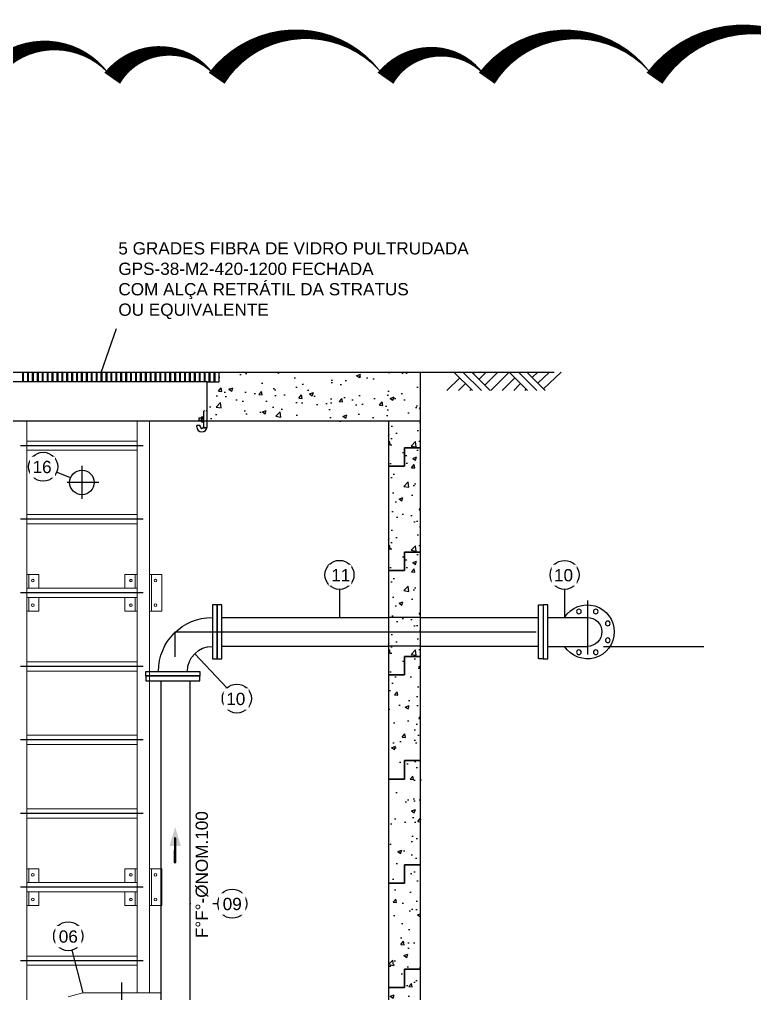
# Model space of a CAD drawing. Extents: x -160 to 364724, y -100 to 7353297.
# Drawn here: x 360682.17 to 360692.35, y 7352444.9 to 7352458.39 of the extents above; entities that cross this region are included whole.
import ezdxf
from ezdxf.enums import TextEntityAlignment as Align

# ---------------------------------------------------------------- set-up
doc = ezdxf.new("R2010")
doc.units = 0
doc.header["$LTSCALE"] = 5
for name, pattern in [('________________', [0]), ('HIDDEN', [0.375, 0.25, -0.125]), ('SGC_DASHDOT', [1, 0.5, -0.25, 0, -0.25]), ('SGC_HIDDEN', [0.375, 0.25, -0.125])]:
    doc.linetypes.add(name, pattern=pattern)
for name, color, linetype in [('BOLA LM', 1, 'Continuous'), ('BOMBA', 1, 'Continuous'), ('FLANGES', 2, 'Continuous'), ('GER-SIMBOLOS', 1, 'Continuous'), ('PAREDE CONCRETO CORTE', 5, 'Continuous'), ('PAREDE-VISTA', 2, 'Continuous'), ('SANC_COTAS', 1, 'Continuous'), ('SANC_TEXTO', 2, 'Continuous'), ('SGC-Conexoes (Furos)', 1, 'Continuous'), ('SGC-Conexoes (Linhas Externas)', 3, 'Continuous'), ('SGC-Eixos', 253, 'SGC_DASHDOT'), ('SGC-PONTAS', 1, 'SGC_HIDDEN'), ('SGC-Tubos (Desenho Bifilar)', 3, 'Continuous'), ('TERRENO', 6, 'Continuous'), ('VEGETAÇÃO', 7, 'Continuous')]:
    doc.layers.add(name, color=color, linetype=linetype)
doc.layers.add('ESCADA', color=2, linetype='Continuous', lineweight=20)
doc.styles.add('R-80', font='arial.ttf')
doc.dimstyles.new('LEADER - 25', dxfattribs={"dimscale": 0.025, "dimtxt": 2, "dimasz": 1.5, "dimexe": 2, "dimexo": 1, "dimgap": 1, "dimtad": 1, "dimzin": 0, "dimtxsty": 'R-80', "dimcen": 0, "dimdle": 2, "dimclrd": 1, "dimclre": 1, "dimclrt": 2, "dimadec": 0, "dimazin": 0, "dimtfac": 0.5, "dimtmove": 2, "dimatfit": 3, "dimfxl": 1, "dimtolj": 1, "dimtzin": 0, "dimarcsym": 0})
pattern_1 = [(50, (360732.24733, 7352443.38105), (0.5570364, -0.0487343), [0.058246, -0.640707]), (355, (360732.24733, 7352443.38105), (-0.107758, 0.5841634), [0.046597, -0.512567]), (100.4514, (360732.29375, 7352443.377), (0.449278, 0.535429), [0.0495016, -0.5445175]), (46.1842, (360732.24733, 7352443.5364), (0.828834, -0.128546), [0.087369, -0.96106]), (96.6356, (360732.3164, 7352443.5257), (0.725872, 0.756515), [0.074252, -0.816777]), (351.1842, (360732.2473, 7352443.5364), (0.725872, 0.756515), [0.069895, -0.768847]), (21, (360732.325, 7352443.49754), (0.4635666, -0.3126796), [0.058246, -0.640707]), (326, (360732.325, 7352443.49754), (0.188962, 0.5631615), [0.046597, -0.5125655]), (71.4514, (360732.3636, 7352443.4715), (0.6525286, 0.250482), [0.0495016, -0.5445166]), (37.5, (360732.24733, 7352443.38105), (0.0094435, 0.2585302), [0, -0.5063526, 0, -0.5203317, 0, -0.514507]), (7.5, (360732.24733, 7352443.38105), (0.2043036, 0.3063058), [0, -0.2966667, 0, -0.4947034, 0, -0.1960951]), (327.5, (360732.07415, 7352443.38105), (0.4145733, -0.0175158), [0, -0.1941536, 0, -0.6057593, 0, -0.803796]), (317.5, (360731.9965, 7352443.38105), (0.4529105, 0.0777424), [0, -0.2523997, 0, -0.4022863, 0, -0.5708116])]

# ---------------------------------------------------------------- blocks, each defined once
blk = doc.blocks.new('*U354')
at = {"layer": 'GER-SIMBOLOS'}
for p, q in [((-0.587, -0.3), (-0.287, 0)), ((-0.454, -0.3), (-0.154, 0)), ((-0.3, -0.3), (0, 0)), ((0.3, -0.3), (0, 0)), ((0.31, -0.3), (0.61, 0)), ((0.453, -0.3), (0.753, 0)), ((0.599, -0.3), (0.899, 0)), ((-0.563, -0.276), (-0.849, 0)), ((-0.47, -0.183), (-0.659, 0)), ((-0.377, -0.089), (-0.466, 0)), ((0.113, -0.3), (-0.094, -0.094)), ((0.393, -0.207), (0.186, 0)), ((0.486, -0.114), (0.373, 0)), ((0.579, -0.021), (0.559, 0)), ((1.013, -0.3), (0.806, -0.094)), ((-0.26, -0.3), (-0.28, -0.28)), ((-0.074, -0.3), (-0.187, -0.187)), ((0.64, -0.3), (0.62, -0.28)), ((0.826, -0.3), (0.713, -0.187))]:
    blk.add_line(p, q, dxfattribs=at)
blk = doc.blocks.new('A$C190E3163')
at = {"layer": 'FLANGES'}
blk.add_lwpolyline([(0.11, 0.18), (0.11, 0.161), (-0.11, 0.161), (-0.11, 0.18)], close=True, dxfattribs=at)
blk.add_arc((0, 0), 0.11, 122.4364, 57.5636, dxfattribs=at)
at = {"layer": 'SGC-Conexoes (Furos)'}
for centre in [(-0.0831, 0.0344), (0.0831, 0.0344), (-0.0831, -0.0344), (0.0831, -0.0344), (-0.0344, -0.0831), (0.0344, -0.0831)]:
    blk.add_ellipse(centre, major_axis=(0, 0.0095), ratio=1, dxfattribs=at)
at = {"layer": 'SGC-Conexoes (Linhas Externas)'}
for p, q in [((-0.059, 0.161), (-0.059, 0)), ((0.059, 0.161), (0.059, 0))]:
    blk.add_line(p, q, dxfattribs=at)
blk.add_arc((0, 0), 0.059, 180, 0, dxfattribs=at)
blk = doc.blocks.new('A$C3c6772ca')
at = {"layer": 'FLANGES'}
for points in [[(0.11, 0), (0.11, -0.019), (-0.11, -0.019), (-0.11, 0)], [(-0.18, -0.29), (-0.161, -0.29), (-0.161, -0.07), (-0.18, -0.07)]]:
    blk.add_lwpolyline(points, close=True, dxfattribs=at)
at = {"layer": 'SGC-Conexoes (Linhas Externas)'}
for radius in [0.22, 0.102]:
    blk.add_arc((-0.161, -0.019), radius, 270, 360, dxfattribs=at)
blk = doc.blocks.new('A$C06EB255A')
at = {"linetype": 'HIDDEN', "ltscale": 40}
for points in [[(2.52, 2.01), (0, 0), (3.21, 0.29)], [(1.6, 0.79), (1.71, 0.55), (5.41, 2.04), (5.3, 2.28)]]:
    blk.add_hatch(color=256, dxfattribs=at).paths.add_polyline_path(points)
blk.add_lwpolyline([(5.41, 2.04), (1.71, 0.55), (1.6, 0.79), (5.3, 2.28), (5.41, 2.04)], dxfattribs=at)

msp = doc.modelspace()

# ---------------------------------------------------------------- hatches: boundary and pattern name
at = {"layer": 'VEGETAÇÃO'}
h = msp.add_hatch(dxfattribs=at)
h.set_pattern_fill('AR-CONC', color=1, scale=0.003058)
h.set_pattern_definition([(50, (360687.5834, 7352450.70943), (0.557036, -0.048734), [0.058246, -0.64071]), (355, (360687.5834, 7352450.7094), (-0.10776, 0.58416), [0.0466, -0.51257]), (100.451, (360687.6298, 7352450.70536), (0.44928, 0.53543), [0.0495, -0.54452]), (46.184, (360687.5834, 7352450.86475), (0.82883, -0.12855), [0.08737, -0.96106]), (96.636, (360687.65246, 7352450.854), (0.72587, 0.75651), [0.07425, -0.81678]), (351.184, (360687.5834, 7352450.86475), (0.72587, 0.75651), [0.0699, -0.76885]), (21, (360687.66105, 7352450.8259), (0.463567, -0.31268), [0.058246, -0.64071]), (326, (360687.66105, 7352450.8259), (0.18896, 0.56316), [0.0466, -0.512566]), (71.451, (360687.6997, 7352450.79986), (0.65253, 0.25048), [0.0495, -0.54452]), (37.5, (360687.58339, 7352450.70943), (0.009444, 0.25853), [0, -0.506353, 0, -0.520332, 0, -0.514507]), (7.5, (360687.5834, 7352450.70943), (0.204304, 0.306306), [0, -0.296667, 0, -0.494703, 0, -0.196095]), (327.5, (360687.4102, 7352450.70943), (0.414573, -0.017516), [0, -0.194154, 0, -0.60576, 0, -0.803796]), (317.5, (360687.33254, 7352450.70943), (0.45291, 0.077742), [0, -0.2524, 0, -0.402286, 0, -0.570812])])
h.paths.add_polyline_path([(360684.936, 7352453.505), (360687.719, 7352453.505), (360687.719, 7352452.825), (360684.766, 7352452.825), (360684.766, 7352453.369), (360684.936, 7352453.369)])
h = msp.add_hatch(dxfattribs=at)
h.set_pattern_fill('AR-CONC', color=1, scale=0.003058)
h.set_pattern_definition([(50, (360732.24733, 7352446.26872), (0.5570364, -0.0487343), [0.058246, -0.640707]), (355, (360732.24733, 7352446.2687), (-0.107758, 0.5841634), [0.046597, -0.512567]), (100.4514, (360732.29375, 7352446.26466), (0.449278, 0.535429), [0.0495016, -0.5445175]), (46.1842, (360732.24733, 7352446.42405), (0.828834, -0.128546), [0.087369, -0.96106]), (96.6356, (360732.3164, 7352446.4133), (0.725872, 0.756515), [0.074252, -0.816777]), (351.1842, (360732.2473, 7352446.42405), (0.725872, 0.756515), [0.069895, -0.768847]), (21, (360732.325, 7352446.3852), (0.4635666, -0.3126796), [0.058246, -0.640707]), (326, (360732.325, 7352446.3852), (0.188962, 0.5631615), [0.046597, -0.5125655]), (71.4514, (360732.3636, 7352446.35916), (0.6525286, 0.250482), [0.0495016, -0.5445166]), (37.5, (360732.24733, 7352446.26872), (0.0094435, 0.2585302), [0, -0.5063526, 0, -0.5203317, 0, -0.514507]), (7.5, (360732.24733, 7352446.26872), (0.2043036, 0.3063058), [0, -0.2966667, 0, -0.4947034, 0, -0.1960951]), (327.5, (360732.07415, 7352446.26872), (0.4145733, -0.0175158), [0, -0.1941536, 0, -0.6057593, 0, -0.803796]), (317.5, (360731.9965, 7352446.26872), (0.4529105, 0.0777424), [0, -0.2523997, 0, -0.4022863, 0, -0.5708116])])
h.paths.add_polyline_path([(360687.722, 7352452.454), (360687.722, 7352452.825), (360687.501, 7352452.825), (360687.28, 7352452.825), (360687.28, 7352452.2), (360687.501, 7352452.2), (360687.501, 7352452.454)])
h = msp.add_hatch(dxfattribs=at)
h.set_pattern_fill('AR-CONC', color=1, scale=0.003058)
h.set_pattern_definition([(50, (360732.24733, 7352444.8249), (0.5570364, -0.0487343), [0.058246, -0.640707]), (355, (360732.24733, 7352444.8249), (-0.107758, 0.5841634), [0.046597, -0.512567]), (100.4514, (360732.29375, 7352444.8208), (0.449278, 0.535429), [0.0495016, -0.5445175]), (46.1842, (360732.24733, 7352444.9802), (0.828834, -0.128546), [0.087369, -0.96106]), (96.6356, (360732.3164, 7352444.9695), (0.725872, 0.756515), [0.074252, -0.816777]), (351.1842, (360732.2473, 7352444.9802), (0.725872, 0.756515), [0.069895, -0.768847]), (21, (360732.325, 7352444.9414), (0.4635666, -0.3126796), [0.058246, -0.640707]), (326, (360732.325, 7352444.9414), (0.188962, 0.5631615), [0.046597, -0.5125655]), (71.4514, (360732.3636, 7352444.9153), (0.6525286, 0.250482), [0.0495016, -0.5445166]), (37.5, (360732.24733, 7352444.82489), (0.0094435, 0.2585302), [0, -0.5063526, 0, -0.5203317, 0, -0.514507]), (7.5, (360732.24733, 7352444.8249), (0.2043036, 0.3063058), [0, -0.2966667, 0, -0.4947034, 0, -0.1960951]), (327.5, (360732.07415, 7352444.82489), (0.4145733, -0.0175158), [0, -0.1941536, 0, -0.6057593, 0, -0.803796]), (317.5, (360731.9965, 7352444.8249), (0.4529105, 0.0777424), [0, -0.2523997, 0, -0.4022863, 0, -0.5708116])])
h.paths.add_polyline_path([(360687.722, 7352451.011), (360687.722, 7352452.454), (360687.501, 7352452.454), (360687.501, 7352452.2), (360687.28, 7352452.2), (360687.28, 7352450.756), (360687.501, 7352450.756), (360687.501, 7352451.011)])
h = msp.add_hatch(dxfattribs=at)
h.set_pattern_fill('AR-CONC', color=1, scale=0.003058)
h.set_pattern_definition(pattern_1)
h.paths.add_polyline_path([(360687.722, 7352449.567), (360687.722, 7352451.011), (360687.501, 7352451.011), (360687.501, 7352450.756), (360687.28, 7352450.756), (360687.28, 7352449.312), (360687.501, 7352449.312), (360687.501, 7352449.567)])
h = msp.add_hatch(dxfattribs=at)
h.set_pattern_fill('AR-CONC', color=1, scale=0.003058)
h.set_pattern_definition(pattern_1)
h.paths.add_polyline_path([(360687.722, 7352448.123), (360687.722, 7352449.567), (360687.501, 7352449.567), (360687.501, 7352449.312), (360687.28, 7352449.312), (360687.28, 7352447.868), (360687.501, 7352447.868), (360687.501, 7352448.123)])
h = msp.add_hatch(dxfattribs=at)
h.set_pattern_fill('AR-CONC', color=1, scale=0.003058)
h.set_pattern_definition(pattern_1)
h.paths.add_polyline_path([(360687.727, 7352446.679), (360687.727, 7352448.123), (360687.507, 7352448.123), (360687.507, 7352447.868), (360687.286, 7352447.868), (360687.286, 7352446.424), (360687.507, 7352446.424), (360687.507, 7352446.679)])
h = msp.add_hatch(dxfattribs=at)
h.set_pattern_fill('AR-CONC', color=1, scale=0.003058)
h.set_pattern_definition(pattern_1)
h.paths.add_polyline_path([(360687.722, 7352445.236), (360687.722, 7352446.68), (360687.501, 7352446.68), (360687.501, 7352446.425), (360687.28, 7352446.425), (360687.28, 7352444.981), (360687.501, 7352444.981), (360687.501, 7352445.236)])
h = msp.add_hatch(dxfattribs=at)
h.set_pattern_fill('AR-CONC', color=1, scale=0.003058)
h.set_pattern_definition(pattern_1)
h.paths.add_polyline_path([(360687.722, 7352443.792), (360687.722, 7352445.236), (360687.501, 7352445.236), (360687.501, 7352444.981), (360687.28, 7352444.981), (360687.28, 7352443.537), (360687.501, 7352443.537), (360687.501, 7352443.792)])

# ---------------------------------------------------------------- linework, layer by layer
msp.add_lwpolyline([(360693.557, 7352457.575, 0, 0.267, 0.520567), (360690.962, 7352457.575, 0, 0.267, 0.520567), (360688.64, 7352457.575, 0, 0.267, 0.520567), (360687.237, 7352457.575, 0, 0.267, 0.520567), (360684.899, 7352457.575, 0, 0.267, 0.520567), (360683.453, 7352457.575, 0, 0.267, 0.520567), (360681.717, 7352457.575, 0, 0.267, 0.520567), (360679.103, 7352457.575, 0, 0.267, 0.520567), (360676.827, 7352457.575, 0, 0.267, 0.520567), (360674.365, 7352457.575, 0, 0.267, 0.520567), (360672.806, 7352457.575, 0, 0.267, 0.520567)], format="xyseb")
at = {"layer": 'BOLA LM'}
for p, q in [((360682.877, 7352452.04), (360682.683, 7352452.118)), ((360686.6, 7352450.495), (360686.6, 7352450.107)), ((360689.717, 7352450.494), (360689.717, 7352450.106)), ((360685.041, 7352449.129), (360684.596, 7352449.604)), ((360684.913, 7352446.141), (360684.526, 7352446.141)), ((360682.895, 7352445.495), (360683.048, 7352444.907))]:
    msp.add_line(p, q, dxfattribs=at)
for centre in [(360682.497, 7352452.194), (360686.6, 7352450.696), (360689.717, 7352450.695), (360685.179, 7352448.982), (360685.115, 7352446.141), (360682.844, 7352445.69)]:
    msp.add_circle(centre, 0.201, dxfattribs=at)
at = {"layer": 'BOMBA'}
for p, q in [((360684.719, 7352452.958), (360684.719, 7352452.741)), ((360684.688, 7352452.866), (360684.654, 7352452.866)), ((360684.654, 7352452.866), (360684.654, 7352452.832)), ((360684.688, 7352452.832), (360684.654, 7352452.832)), ((360684.688, 7352452.883), (360684.688, 7352452.816)), ((360684.688, 7352452.883), (360684.712, 7352452.883)), ((360684.688, 7352452.866), (360684.712, 7352452.866)), ((360684.688, 7352452.833), (360684.712, 7352452.833)), ((360684.712, 7352452.885), (360684.712, 7352452.814)), ((360684.719, 7352452.885), (360684.712, 7352452.885)), ((360684.766, 7352452.748), (360684.766, 7352452.825)), ((360684.671, 7352452.765), (360684.624, 7352452.765)), ((360684.624, 7352452.748), (360684.624, 7352452.765)), ((360684.671, 7352452.748), (360684.671, 7352452.765)), ((360684.688, 7352452.816), (360684.712, 7352452.816)), ((360684.719, 7352452.814), (360684.712, 7352452.814)), ((360684.756, 7352452.731), (360684.729, 7352452.731))]:
    msp.add_line(p, q, dxfattribs=at)
at = {"layer": 'BOMBA', "linetype": '________________', "lineweight": 9}
for p, q in [((360683.048, 7352444.907), (360682.844, 7352444.852)), ((360683.048, 7352444.907), (360684.118, 7352444.907)), ((360684.125, 7352444.905), (360684.118, 7352444.907))]:
    msp.add_line(p, q, dxfattribs=at)
at = {"layer": 'BOMBA'}
for centre, radius, start, end in [((360684.729, 7352452.958), 0.0102, 90, 180), ((360684.756, 7352452.958), 0.0102, 0, 90), ((360684.692, 7352452.839), 0.0272, 0, 90), ((360684.695, 7352452.748), 0.0713, 180, 0), ((360684.695, 7352452.748), 0.0238, 180, 0), ((360684.729, 7352452.741), 0.0102, 180, 270), ((360684.756, 7352452.741), 0.0102, 270, 353.6206)]:
    msp.add_arc(centre, radius, start, end, dxfattribs=at)
at = {"layer": 'ESCADA'}
for p, q in [((360682.269, 7352452.825), (360682.269, 7352442.527)), ((360683.798, 7352452.825), (360683.798, 7352444.907)), ((360683.968, 7352452.825), (360683.968, 7352444.907)), ((360683.798, 7352452.55), (360682.269, 7352452.55)), ((360683.798, 7352452.421), (360682.269, 7352452.421)), ((360683.798, 7352451.531), (360682.269, 7352451.531)), ((360683.798, 7352451.402), (360682.269, 7352451.402)), ((360682.269, 7352450.7), (360682.439, 7352450.7)), ((360682.298, 7352450.512), (360682.298, 7352450.7)), ((360682.439, 7352450.7), (360682.439, 7352450.512)), ((360683.798, 7352450.7), (360683.628, 7352450.7)), ((360683.628, 7352450.7), (360683.628, 7352450.512)), ((360683.771, 7352450.512), (360683.771, 7352450.7)), ((360684.138, 7352450.7), (360683.968, 7352450.7)), ((360683.97, 7352450.191), (360683.97, 7352450.7)), ((360683.997, 7352450.191), (360683.997, 7352450.7)), ((360684.138, 7352450.191), (360684.138, 7352450.7)), ((360683.798, 7352450.512), (360682.269, 7352450.512)), ((360683.798, 7352450.382), (360682.269, 7352450.382)), ((360682.298, 7352450.191), (360682.298, 7352450.382)), ((360682.439, 7352450.382), (360682.439, 7352450.191)), ((360683.628, 7352450.382), (360683.628, 7352450.191)), ((360683.771, 7352450.191), (360683.771, 7352450.382)), ((360682.439, 7352450.191), (360682.269, 7352450.191)), ((360683.628, 7352450.191), (360683.798, 7352450.191)), ((360683.968, 7352450.191), (360684.138, 7352450.191)), ((360683.798, 7352449.492), (360682.269, 7352449.492)), ((360683.798, 7352449.363), (360682.269, 7352449.363)), ((360683.798, 7352448.473), (360682.269, 7352448.473)), ((360683.798, 7352448.344), (360682.269, 7352448.344)), ((360683.798, 7352447.454), (360682.269, 7352447.454)), ((360683.798, 7352447.325), (360682.269, 7352447.325)), ((360682.269, 7352446.623), (360682.439, 7352446.623)), ((360682.298, 7352446.435), (360682.298, 7352446.623)), ((360682.439, 7352446.623), (360682.439, 7352446.435)), ((360683.798, 7352446.623), (360683.628, 7352446.623)), ((360683.628, 7352446.623), (360683.628, 7352446.435)), ((360683.771, 7352446.435), (360683.771, 7352446.623)), ((360684.138, 7352446.623), (360683.968, 7352446.623)), ((360683.97, 7352446.114), (360683.97, 7352446.623)), ((360683.997, 7352446.114), (360683.997, 7352446.623)), ((360684.138, 7352446.114), (360684.138, 7352446.623)), ((360683.798, 7352446.435), (360682.269, 7352446.435)), ((360683.798, 7352446.306), (360682.269, 7352446.306)), ((360682.298, 7352446.114), (360682.298, 7352446.306)), ((360682.439, 7352446.306), (360682.439, 7352446.114)), ((360683.628, 7352446.306), (360683.628, 7352446.114)), ((360683.771, 7352446.114), (360683.771, 7352446.306)), ((360682.439, 7352446.114), (360682.269, 7352446.114)), ((360683.628, 7352446.114), (360683.798, 7352446.114)), ((360683.968, 7352446.114), (360684.138, 7352446.114)), ((360683.798, 7352445.416), (360682.269, 7352445.416)), ((360683.798, 7352445.287), (360682.269, 7352445.287))]:
    msp.add_line(p, q, dxfattribs=at)
for centre in [(360682.354, 7352450.616), (360683.713, 7352450.616), (360684.053, 7352450.616), (360682.354, 7352450.275), (360683.713, 7352450.275), (360684.053, 7352450.275), (360682.354, 7352446.539), (360683.713, 7352446.539), (360684.053, 7352446.539), (360682.354, 7352446.198), (360683.713, 7352446.198), (360684.053, 7352446.198)]:
    msp.add_circle(centre, 0.0187, dxfattribs=at)
at = {"layer": 'FLANGES'}
for points in [[(360684.905, 7352449.533), (360684.97, 7352449.533), (360684.97, 7352450.28), (360684.905, 7352450.28)], [(360689.421, 7352449.533), (360689.356, 7352449.533), (360689.356, 7352450.281), (360689.421, 7352450.281)], [(360683.92, 7352449.295), (360683.92, 7352449.23), (360684.668, 7352449.23), (360684.668, 7352449.295)]]:
    msp.add_lwpolyline(points, close=True, dxfattribs=at)
at = {"layer": 'PAREDE CONCRETO CORTE', "flags": 128}
msp.add_lwpolyline([(360684.936, 7352453.369), (360684.936, 7352453.505), (360687.719, 7352453.505), (360687.719, 7352452.825), (360684.766, 7352452.825), (360684.766, 7352453.369), (360684.936, 7352453.369)], dxfattribs=at)
for points in [[(360687.722, 7352452.454), (360687.722, 7352452.825), (360687.501, 7352452.825), (360687.501, 7352452.825), (360687.28, 7352452.825), (360687.28, 7352452.2), (360687.501, 7352452.2), (360687.501, 7352452.454)], [(360687.722, 7352451.011), (360687.722, 7352452.454), (360687.501, 7352452.454), (360687.501, 7352452.2), (360687.28, 7352452.2), (360687.28, 7352450.756), (360687.501, 7352450.756), (360687.501, 7352451.011)], [(360687.722, 7352449.567), (360687.722, 7352451.011), (360687.501, 7352451.011), (360687.501, 7352450.756), (360687.28, 7352450.756), (360687.28, 7352449.312), (360687.501, 7352449.312), (360687.501, 7352449.567)], [(360687.722, 7352448.123), (360687.722, 7352449.567), (360687.501, 7352449.567), (360687.501, 7352449.312), (360687.28, 7352449.312), (360687.28, 7352447.868), (360687.501, 7352447.868), (360687.501, 7352448.123)], [(360687.722, 7352446.679), (360687.722, 7352448.123), (360687.501, 7352448.123), (360687.501, 7352447.868), (360687.28, 7352447.868), (360687.28, 7352446.424), (360687.501, 7352446.424), (360687.501, 7352446.679)], [(360687.722, 7352445.235), (360687.722, 7352446.679), (360687.501, 7352446.679), (360687.501, 7352446.424), (360687.28, 7352446.424), (360687.28, 7352444.98), (360687.501, 7352444.98), (360687.501, 7352445.235)], [(360687.722, 7352443.791), (360687.722, 7352445.235), (360687.501, 7352445.235), (360687.501, 7352444.98), (360687.28, 7352444.98), (360687.28, 7352443.537), (360687.501, 7352443.537), (360687.501, 7352443.791)]]:
    msp.add_lwpolyline(points, close=True, dxfattribs=at)
at = {"layer": 'PAREDE-VISTA'}
for p, q in [((360684.766, 7352453.369), (360681.029, 7352453.369)), ((360684.766, 7352452.825), (360681.029, 7352452.825))]:
    msp.add_line(p, q, dxfattribs=at)
for points in [[(360680.86, 7352453.505), (360684.936, 7352453.505), (360684.936, 7352453.498), (360680.86, 7352453.498)], [(360682.215, 7352453.369), (360682.215, 7352453.498), (360682.222, 7352453.498), (360682.222, 7352453.369)], [(360682.283, 7352453.369), (360682.283, 7352453.498), (360682.29, 7352453.498), (360682.29, 7352453.369)], [(360682.351, 7352453.369), (360682.351, 7352453.498), (360682.358, 7352453.498), (360682.358, 7352453.369)], [(360682.419, 7352453.369), (360682.419, 7352453.498), (360682.426, 7352453.498), (360682.426, 7352453.369)], [(360682.487, 7352453.369), (360682.487, 7352453.498), (360682.494, 7352453.498), (360682.494, 7352453.369)], [(360682.555, 7352453.369), (360682.555, 7352453.498), (360682.562, 7352453.498), (360682.562, 7352453.369)], [(360682.623, 7352453.369), (360682.623, 7352453.498), (360682.63, 7352453.498), (360682.63, 7352453.369)], [(360682.691, 7352453.369), (360682.691, 7352453.498), (360682.698, 7352453.498), (360682.698, 7352453.369)], [(360682.759, 7352453.369), (360682.759, 7352453.498), (360682.765, 7352453.498), (360682.765, 7352453.369)], [(360682.827, 7352453.369), (360682.827, 7352453.498), (360682.833, 7352453.498), (360682.833, 7352453.369)], [(360682.895, 7352453.369), (360682.895, 7352453.498), (360682.901, 7352453.498), (360682.901, 7352453.369)], [(360682.962, 7352453.369), (360682.962, 7352453.498), (360682.969, 7352453.498), (360682.969, 7352453.369)], [(360683.03, 7352453.369), (360683.03, 7352453.498), (360683.037, 7352453.498), (360683.037, 7352453.369)], [(360683.098, 7352453.369), (360683.098, 7352453.498), (360683.105, 7352453.498), (360683.105, 7352453.369)], [(360683.166, 7352453.369), (360683.166, 7352453.498), (360683.173, 7352453.498), (360683.173, 7352453.369)], [(360683.234, 7352453.369), (360683.234, 7352453.498), (360683.241, 7352453.498), (360683.241, 7352453.369)], [(360683.302, 7352453.369), (360683.302, 7352453.498), (360683.309, 7352453.498), (360683.309, 7352453.369)], [(360683.37, 7352453.369), (360683.37, 7352453.498), (360683.377, 7352453.498), (360683.377, 7352453.369)], [(360683.438, 7352453.369), (360683.438, 7352453.498), (360683.445, 7352453.498), (360683.445, 7352453.369)], [(360683.506, 7352453.369), (360683.506, 7352453.498), (360683.513, 7352453.498), (360683.513, 7352453.369)], [(360683.574, 7352453.369), (360683.574, 7352453.498), (360683.581, 7352453.498), (360683.581, 7352453.369)], [(360683.642, 7352453.369), (360683.642, 7352453.498), (360683.649, 7352453.498), (360683.649, 7352453.369)], [(360683.71, 7352453.369), (360683.71, 7352453.498), (360683.717, 7352453.498), (360683.717, 7352453.369)], [(360683.778, 7352453.369), (360683.778, 7352453.498), (360683.785, 7352453.498), (360683.785, 7352453.369)], [(360683.846, 7352453.369), (360683.846, 7352453.498), (360683.853, 7352453.498), (360683.853, 7352453.369)], [(360683.914, 7352453.369), (360683.914, 7352453.498), (360683.921, 7352453.498), (360683.921, 7352453.369)], [(360683.982, 7352453.369), (360683.982, 7352453.498), (360683.988, 7352453.498), (360683.988, 7352453.369)], [(360684.05, 7352453.369), (360684.05, 7352453.498), (360684.056, 7352453.498), (360684.056, 7352453.369)], [(360684.118, 7352453.369), (360684.118, 7352453.498), (360684.124, 7352453.498), (360684.124, 7352453.369)], [(360684.186, 7352453.369), (360684.186, 7352453.498), (360684.192, 7352453.498), (360684.192, 7352453.369)], [(360684.253, 7352453.369), (360684.253, 7352453.498), (360684.26, 7352453.498), (360684.26, 7352453.369)], [(360684.321, 7352453.369), (360684.321, 7352453.498), (360684.328, 7352453.498), (360684.328, 7352453.369)], [(360684.389, 7352453.369), (360684.389, 7352453.498), (360684.396, 7352453.498), (360684.396, 7352453.369)], [(360684.457, 7352453.369), (360684.457, 7352453.498), (360684.464, 7352453.498), (360684.464, 7352453.369)], [(360684.525, 7352453.369), (360684.525, 7352453.498), (360684.532, 7352453.498), (360684.532, 7352453.369)], [(360684.593, 7352453.369), (360684.593, 7352453.498), (360684.6, 7352453.498), (360684.6, 7352453.369)], [(360684.661, 7352453.369), (360684.661, 7352453.498), (360684.668, 7352453.498), (360684.668, 7352453.369)], [(360684.729, 7352453.369), (360684.729, 7352453.498), (360684.736, 7352453.498), (360684.736, 7352453.369)], [(360684.797, 7352453.369), (360684.797, 7352453.498), (360684.804, 7352453.498), (360684.804, 7352453.369)], [(360684.865, 7352453.369), (360684.865, 7352453.498), (360684.872, 7352453.498), (360684.872, 7352453.369)]]:
    msp.add_lwpolyline(points, close=True, dxfattribs=at)
at = {"layer": 'SANC_COTAS'}
msp.add_line((360690.257, 7352449.705), (360691.644, 7352449.705), dxfattribs=at)
at = {"layer": 'SGC-Eixos'}
for p, q in [((360683.883, 7352452.485), (360682.185, 7352452.485)), ((360683.034, 7352452.207), (360683.034, 7352451.747)), ((360683.268, 7352451.976), (360682.828, 7352451.976)), ((360683.883, 7352451.466), (360682.185, 7352451.466)), ((360683.883, 7352450.447), (360682.185, 7352450.447)), ((360683.883, 7352449.428), (360682.185, 7352449.428)), ((360683.883, 7352448.409), (360682.185, 7352448.409)), ((360683.883, 7352447.389), (360682.185, 7352447.389)), ((360683.883, 7352446.37), (360682.185, 7352446.37)), ((360683.883, 7352445.351), (360682.185, 7352445.351))]:
    msp.add_line(p, q, dxfattribs=at)
at = {"layer": 'SGC-Eixos', "ltscale": 0.3}
msp.add_line((360690.032, 7352450.341), (360690.032, 7352449.434), dxfattribs=at)
at = {"layer": 'SGC-Eixos', "ltscale": 2}
for p, q in [((360684.325, 7352439.46), (360684.325, 7352449.906)), ((360684.325, 7352449.906), (360690.146, 7352449.906)), ((360683.583, 7352445.047), (360683.583, 7352440.304))]:
    msp.add_line(p, q, dxfattribs=at)
at = {"layer": 'SGC-PONTAS', "ltscale": 1.5}
for p, q in [((360687.723, 7352450.107), (360687.28, 7352450.107)), ((360687.723, 7352449.706), (360687.28, 7352449.706))]:
    msp.add_line(p, q, dxfattribs=at)
at = {"layer": 'SGC-Tubos (Desenho Bifilar)'}
for p, q in [((360684.97, 7352450.107), (360687.28, 7352450.107)), ((360687.722, 7352450.107), (360689.356, 7352450.107)), ((360684.97, 7352449.706), (360687.28, 7352449.706)), ((360687.722, 7352449.706), (360689.356, 7352449.706)), ((360684.125, 7352449.23), (360684.125, 7352444.291)), ((360684.526, 7352449.23), (360684.526, 7352444.291))]:
    msp.add_line(p, q, dxfattribs=at)
msp.add_circle((360683.034, 7352451.976), 0.17, dxfattribs=at)
at = {"layer": 'TERRENO'}
msp.add_line((360687.722, 7352453.505), (360689.574, 7352453.505), dxfattribs=at)

# ---------------------------------------------------------------- block references
at = {"xscale": -3.397263447409172, "yscale": 3.397263447409172, "zscale": 3.397263447409172, "rotation": 90.00000002929488}
msp.add_blockref('A$C190E3163', (360690.032, 7352449.906), dxfattribs=at)
at = {"ltscale": 0.7, "xscale": -0.08493158618522932, "yscale": 0.08493158618522932, "zscale": 0.04246579309261467, "rotation": 111.9028744596876}
msp.add_blockref('A$C06EB255A', (360684.325, 7352447.202), dxfattribs=at)
at = {"layer": 'GER-SIMBOLOS', "color": 7, "xscale": -0.849315861852293, "yscale": 0.849315861852293, "zscale": 0.849315861852293}
msp.add_blockref('*U354', (360688.949, 7352453.505), dxfattribs=at)
at = {"layer": 'SANC_COTAS', "xscale": -3.397263447409172, "yscale": 3.397263447409172, "zscale": 3.397263447409172, "rotation": 270}
msp.add_blockref('A$C3c6772ca', (360684.905, 7352449.906), dxfattribs=at)

# ---------------------------------------------------------------- leaders
at = {"layer": 'SANC_COTAS'}
msp.add_leader([(360683.302, 7352453.498), (360683.513, 7352454.11)], dimstyle='LEADER - 25', dxfattribs=at)

# ---------------------------------------------------------------- next in the draw order: wipeouts: each hides what was drawn before it
for points, layer in [([(360683.479, 7352454.161), (360688.44, 7352454.161), (360688.44, 7352455.364), (360683.479, 7352455.364)], 'SANC_COTAS'), ([(360682.316, 7352452.043), (360682.662, 7352452.043), (360682.662, 7352452.335), (360682.316, 7352452.335)], 'SANC_TEXTO'), ([(360686.452, 7352450.548), (360686.765, 7352450.548), (360686.765, 7352450.837), (360686.452, 7352450.837)], 'SANC_TEXTO'), ([(360689.537, 7352450.544), (360689.882, 7352450.544), (360689.882, 7352450.836), (360689.537, 7352450.836)], 'SANC_TEXTO'), ([(360684.998, 7352448.83), (360685.344, 7352448.83), (360685.344, 7352449.122), (360684.998, 7352449.122)], 'SANC_TEXTO'), ([(360684.845, 7352445.624), (360684.845, 7352447.471), (360684.543, 7352447.471), (360684.543, 7352445.624)], 'SANC_TEXTO'), ([(360684.934, 7352445.99), (360685.296, 7352445.99), (360685.296, 7352446.282), (360684.934, 7352446.282)], 'SANC_TEXTO'), ([(360682.664, 7352445.538), (360683.026, 7352445.538), (360683.026, 7352445.831), (360682.664, 7352445.831)], 'SANC_TEXTO')]:
    msp.add_wipeout(points).dxf.layer = layer

# ---------------------------------------------------------------- next in the draw order: texts
at = {"layer": 'SANC_COTAS', "color": 2, "insert": (360683.538, 7352455.304), "char_height": 0.16986, "attachment_point": 1, "style": 'R-80'}
msp.add_mtext('5 GRADES FIBRA DE VIDRO PULTRUDADA\\PGPS-38-M2-420-1200 FECHADA\\PCOM ALÇA RETRÁTIL DA STRATUS\\POU EQUIVALENTE', dxfattribs=at)
at = {"layer": 'SANC_TEXTO', "style": 'R-80'}
for s, p in [('16', (360682.482, 7352452.105)), ('11', (360686.618, 7352450.607)), ('10', (360689.702, 7352450.606)), ('10', (360685.164, 7352448.892)), ('09', (360685.115, 7352446.052)), ('06', (360682.845, 7352445.601))]:
    msp.add_text(s, height=0.1699, dxfattribs=at).set_placement(p, align=Align.CENTER)
msp.add_text('F°F°-ØNOM.100', height=0.16986, rotation=90, dxfattribs=at).set_placement((360684.778, 7352445.664))

doc.saveas('drawing.dxf')
